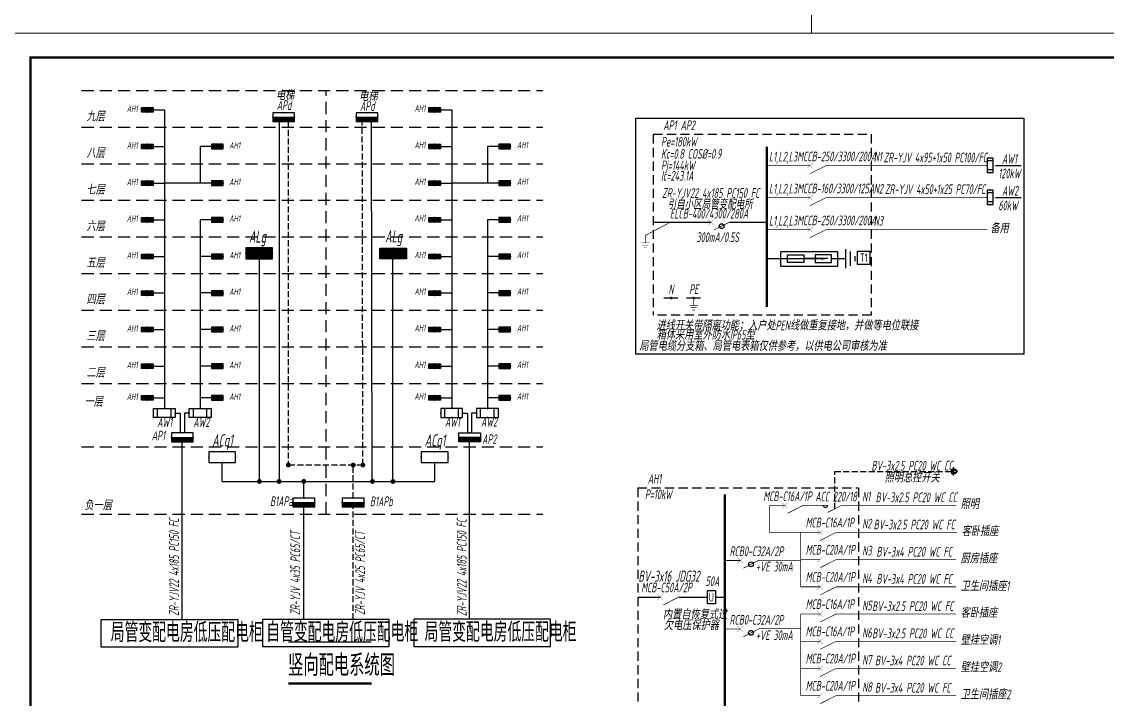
# Model space of a CAD drawing. Extents: x 2803505 to 5851001, y -1372902 to 24339.
# Drawn here: x 3328393 to 3373159, y -657320 to -629379 of the extents above; entities that cross this region are included whole.
import ezdxf
from ezdxf.enums import TextEntityAlignment as Align

# ---------------------------------------------------------------- set-up
doc = ezdxf.new("R2010")
doc.units = 0
doc.header["$LTSCALE"] = 1000
doc.header["$MEASUREMENT"] = 0
for name, pattern in [('CONTINOUS', [0]), ('DASH', [0.35, 0.25, -0.1]), ('DASH4', [0.1875, 0.125, -0.0625]), ('DASHED', [0.75, 0.5, -0.25])]:
    doc.linetypes.add(name, pattern=pattern)
doc.layers.get('0').update_dxf_attribs({"linetype": 'CONTINUOUS'})
for name, color, linetype in [('!!电气', 1, 'CONTINUOUS'), ('ANNO-NOTE', 7, 'CONTINUOUS'), ('DIM-照明', 7, 'CONTINUOUS'), ('ELEMENT', 3, 'CONTINUOUS'), ('EQUIP', 3, 'CONTINUOUS'), ('EQUIP-照明', 3, 'CONTINUOUS'), ('EQUIP-箱柜', 3, 'CONTINUOUS'), ('WIRE-SECU-1', 30, 'CONTINUOUS'), ('WIRE-照明', 2, 'CONTINUOUS'), ('照明平面文字层', 3, 'CONTINUOUS')]:
    doc.layers.add(name, color=color, linetype=linetype)
doc.layers.add('图框', color=147, linetype='CONTINUOUS', lineweight=20)
doc.styles.add('_TCH_LABEL', font='COMPLEX', dxfattribs={"bigfont": 'GBCBIG'})
doc.styles.add('HZTXT', font='gbeitc.shx', dxfattribs={"width": 0.8, "height": 400, "bigfont": 'hztxt.shx'})
doc.styles.add('SM1', font='realsz.shx', dxfattribs={"width": 0.75, "bigfont": 'realhz.shx'})
doc.styles.get("Standard").update_dxf_attribs({"font": 'gbenor.shx', "bigfont": 'gbcbig.shx'})
doc.styles.add('TSSD_Dimension', font='Tssdeng.shx', dxfattribs={"width": 0.7, "bigfont": 'tssdchn.shx'})

# ---------------------------------------------------------------- blocks, each defined once
blk = doc.blocks.new('*X10')
at = {"color": 0}
for p, q in [((-250, 33), (-183, 100)), ((-250, 68), (-218, 100)), ((-247, 0), (-147, 100)), ((-212, 0), (-112, 100)), ((-177, 0), (-77, 100)), ((-141, 0), (-41, 100)), ((-106, 0), (-6, 100)), ((-71, 0), (29, 100)), ((-35, 0), (65, 100)), ((0, 0), (100, 100)), ((35, 0), (135, 100)), ((71, 0), (171, 100)), ((106, 0), (206, 100)), ((141, 0), (241, 100)), ((177, 0), (250, 73)), ((212, 0), (250, 38)), ((247, 0), (250, 3))]:
    blk.add_line(p, q, dxfattribs=at)
blk = doc.blocks.new('$equip$00001414')
for p, q in [((0.75, 0.6), (-0.75, 0.6)), ((-0.75, 0.6), (-0.75, 0)), ((-0.75, 0.3), (0.75, 0.3)), ((-0.75, 0), (0.75, 0)), ((0.75, 0), (0.75, 0.6))]:
    blk.add_line(p, q)
at = {"const_width": 0.3}
blk.add_lwpolyline([(-0.75, 0.15), (0.75, 0.15)], dxfattribs=at)
for p in [(-0.75, 0.3), (0, 0.6), (0, 0), (0.75, 0.3)]:
    blk.add_point(p)
at = {"xscale": 0.00300000000061118, "yscale": 0.00300000000061118, "zscale": 0.00300000000061118}
blk.add_blockref('*X10', (0, 0), dxfattribs=at)
at = {"style": '_TCH_LABEL', "flags": 9}
blk.add_attdef('A', (0, 0), '', height=0.00002, dxfattribs=at)
blk = doc.blocks.new('*X8')
at = {"color": 0}
for p, q in [((-250, 33), (-83, 200)), ((-250, 68), (-118, 200)), ((-250, 104), (-154, 200)), ((-250, 139), (-189, 200)), ((-250, 174), (-224, 200)), ((-247, 0), (-47, 200)), ((-212, 0), (-12, 200)), ((-177, 0), (23, 200)), ((-141, 0), (59, 200)), ((-106, 0), (94, 200)), ((-71, 0), (129, 200)), ((-35, 0), (165, 200)), ((0, 0), (200, 200)), ((35, 0), (235, 200)), ((71, 0), (250, 179)), ((106, 0), (250, 144)), ((141, 0), (250, 109)), ((177, 0), (250, 73)), ((212, 0), (250, 38)), ((247, 0), (250, 3))]:
    blk.add_line(p, q, dxfattribs=at)
blk = doc.blocks.new('$equip$00001421')
for p, q in [((0.75, 0.6), (-0.75, 0.6)), ((-0.75, 0.6), (-0.75, 0)), ((-0.75, 0), (0.75, 0)), ((0.75, 0), (0.75, 0.6))]:
    blk.add_line(p, q)
at = {"const_width": 0.6}
blk.add_lwpolyline([(-0.75, 0.3), (0.75, 0.3)], dxfattribs=at)
for p in [(-0.75, 0.3), (0, 0.6), (0, 0), (0.75, 0.3)]:
    blk.add_point(p)
at = {"xscale": 0.00300000000061118, "yscale": 0.00300000000061118, "zscale": 0.00300000000061118}
blk.add_blockref('*X8', (0, 0), dxfattribs=at)
at = {"style": '_TCH_LABEL', "flags": 9}
blk.add_attdef('A', (0, 0), '', height=0.00002, dxfattribs=at)
blk = doc.blocks.new('$equip$00001428')
for p, q in [((0.75, 0.6), (-0.75, 0.6)), ((-0.75, 0.6), (-0.75, 0)), ((-0.75, 0), (0.75, 0)), ((-0.469, 0.6), (-0.469, 0)), ((0.469, 0.6), (0.469, 0)), ((0.75, 0), (0.75, 0.6))]:
    blk.add_line(p, q)
for p in [(-0.75, 0.3), (0, 0.6), (0, 0), (0.75, 0.3)]:
    blk.add_point(p)
at = {"style": '_TCH_LABEL', "flags": 9}
blk.add_attdef('A', (0, 0), '', height=0.00002, dxfattribs=at)
blk = doc.blocks.new('$equip$00001413')
for p, q in [((0.75, 0.6), (-0.75, 0.6)), ((-0.75, 0.6), (-0.75, 0)), ((-0.75, 0), (0.75, 0)), ((0.75, 0), (0.75, 0.6))]:
    blk.add_line(p, q)
for p in [(-0.75, 0.3), (0, 0.6), (0, 0), (0.75, 0.3)]:
    blk.add_point(p)
at = {"style": '_TCH_LABEL', "flags": 9}
blk.add_attdef('A', (0, 0), '', height=0.00002, dxfattribs=at)
blk = doc.blocks.new('A$C2FB505A5')
at = {"color": 3, "linetype": 'Continuous'}
for points, const_width in [([(-125, -125), (125, 125)], 10), ([(-125, 125), (125, -125)], 10), ([(771, 11), (125, -316)], 30)]:
    blk.add_lwpolyline(points, dxfattribs=dict(at, const_width=const_width))
at = {"layer": 'DIM-照明', "color": 3, "linetype": 'Continuous', "const_width": 28.8}
blk.add_lwpolyline([(771, 11), (1064, 11)], dxfattribs=at)
at = {"layer": 'DIM-照明', "color": 3, "linetype": 'Continuous'}
blk.add_circle((438, -157), 100, dxfattribs=at)
blk = doc.blocks.new('1107AA')
at = {"color": 3, "linetype": 'Continuous'}
for points, const_width in [([(0, -7.5), (-3.79, 0)], 0.3), ([(-1.25, 1.25), (1.25, -1.25)], 0.1), ([(1.25, 1.25), (-1.25, -1.25)], 0.1)]:
    blk.add_lwpolyline(points, dxfattribs=dict(at, const_width=const_width))
blk = doc.blocks.new('A$C46350062')
at = {"layer": 'DIM-照明', "color": 3, "linetype": 'Continuous', "const_width": 28.8}
for points in [[(-590, 0), (-868, 0)], [(0, 0), (-590, -298)]]:
    blk.add_lwpolyline(points, dxfattribs=at)
at = {"layer": 'DIM-照明', "color": 3, "linetype": 'Continuous'}
blk.add_arc((-678, 0), 88.4, 180.9398, 0, dxfattribs=at)
blk = doc.blocks.new('$equip$00001230')
for p, q in [((0.25, 0.71), (0.25, 0.39)), ((0.25, 0.39), (0.5, 0.39)), ((0.5, 0.39), (0.5, -0.39)), ((0.5, -0.39), (0.25, -0.39)), ((0.25, -0.39), (0.25, -0.71))]:
    blk.add_line(p, q)
for radius in [0.357, 0.25]:
    blk.add_circle((0, 0), radius)
at = {"layer": 'EQUIP-照明'}
for p in [(-0.36, 0), (0, 0.36), (0.5, 0), (0, -0.36)]:
    blk.add_point(p, dxfattribs=at)
at = {"layer": 'EQUIP-照明', "flags": 9}
blk.add_attdef('A', (0, 0), '', height=0.00002, dxfattribs=at)
blk = doc.blocks.new('0114')
at = {"color": 3, "linetype": 'Continuous', "const_width": 0.3}
for points in [[(0, 0), (0, -4.58)], [(-2.75, -4.58), (2.75, -4.58)], [(-1.83, -6.01), (1.83, -6.01)], [(-0.86, -7.5), (0.86, -7.5)]]:
    blk.add_lwpolyline(points, dxfattribs=at)
blk = doc.blocks.new('*X32')
at = {"color": 0}
for p, q in [((197.1, 124.2), (199.7, 126.7)), ((197.2, 123.8), (200.1, 126.7)), ((197.2, 124.6), (199.2, 126.7)), ((197.3, 123.4), (200.4, 126.6)), ((197.3, 125.2), (198.6, 126.5)), ((197.4, 123.1), (200.7, 126.5)), ((197.5, 122.9), (201, 126.3)), ((197.7, 122.6), (201.2, 126.1)), ((197.9, 122.4), (201.4, 125.9)), ((198.1, 122.2), (201.6, 125.7)), ((198.4, 122), (201.8, 125.4)), ((198.7, 121.9), (201.9, 125.2)), ((199, 121.8), (202, 124.8)), ((199.4, 121.7), (202.1, 124.5)), ((199.8, 121.7), (202.1, 124.1)), ((200.3, 121.8), (202, 123.5)), ((201.2, 122.3), (201.6, 122.7))]:
    blk.add_line(p, q, dxfattribs=at)
blk = doc.blocks.new('HC000089')
at = {"color": 4, "linetype": 'Continuous', "const_width": 0.2}
blk.add_lwpolyline([(-1.8, -1.8, 0.198912), (0, -2.5, 0.198912), (1.8, -1.8, 0.198912), (2.5, 0, 0.198912), (1.8, 1.8, 0.198912), (0, 2.5, 0.198912), (-1.8, 1.8, 0.198912), (-2.5, 0, 0.198912)], format="xyb", close=True, dxfattribs=at)
at = {"color": 4}
blk.add_blockref('*X32', (-199.6, -124.2), dxfattribs=at)
blk = doc.blocks.new('A$C7C37685A')
at = {"layer": 'ELEMENT'}
for p, q in [((294, 104), (294, -104)), ((745, 104), (294, 104)), ((641, 0), (294, 0)), ((745, -104), (745, 104)), ((1135, -260), (1135, 260)), ((1264, -195), (1264, 195)), ((1394, -65), (1394, 65)), ((294, -104), (745, -104))]:
    blk.add_line(p, q, dxfattribs=at)
for points in [[(294, 0), (0, 0)], [(745, 0), (1135, 0)]]:
    blk.add_lwpolyline(points, dxfattribs=at)
for points in [[(658, 0), (450, -35), (450, 35), (658, 0)], [(450, 35), (658, 0), (450, -35), (450, 35)], [(450, -35), (450, 35), (658, 0), (450, 35)]]:
    blk.add_solid(points, dxfattribs=at)
blk = doc.blocks.new('A$C64190E90')
at = {"layer": 'DIM-照明', "color": 3}
blk.add_lwpolyline([(0, 104), (450, 104), (450, -104), (0, -104)], close=True, dxfattribs=at)
at = {"layer": 'DIM-照明'}
blk.add_blockref('A$C7C37685A', (466, 0), dxfattribs=at)
blk = doc.blocks.new('A$C5F6A5641')
at = {"layer": 'WIRE-照明', "color": 3}
for p, q in [((0, 0), (2337, 0)), ((0, -611), (0, 0)), ((2337, 0), (2337, -611)), ((2337, -611), (0, -611))]:
    blk.add_line(p, q, dxfattribs=at)
blk = doc.blocks.new('A$C7F327A38')
at = {"layer": 'DIM-照明'}
blk.add_lwpolyline([(0, 329), (555, 329), (555, 0), (0, 0)], close=True, dxfattribs=at)
at = {"layer": 'EQUIP', "style": 'TSSD_Dimension', "width": 0.7}
blk.add_text('U', height=350, rotation=90, dxfattribs=at).set_placement((280, 153), align=Align.MIDDLE)

msp = doc.modelspace()

# ---------------------------------------------------------------- linework, layer by layer
at = {"layer": '!!电气', "color": 0}
for p, q in [((3335752.1, -634525.2), (3335752.1, -636034.9)), ((3347600.1, -634525.2), (3347600.1, -636034.9)), ((3335752.1, -636034.9), (3334277.6, -636034.9)), ((3347600.1, -636034.9), (3346125.6, -636034.9))]:
    msp.add_line(p, q, dxfattribs=at)
at = {"layer": '!!电气', "color": 1}
msp.add_lwpolyline([(3353713.6, -633351.8), (3369722.7, -633351.8), (3369722.7, -643083.8), (3353713.6, -643083.8)], close=True, dxfattribs=at)
at = {"layer": '!!电气', "color": 2, "linetype": 'DASH'}
msp.add_lwpolyline([(3361918.2, -649466.5), (3361920, -647923.2), (3366752.4, -647923.2)], dxfattribs=at)
at = {"layer": '!!电气'}
for points in [[(3331672.3, -654024), (3337311.6, -654024), (3337311.6, -655165.2), (3331672.3, -655165.2)], [(3338341.8, -654021.2), (3343535.9, -654021.2), (3343535.9, -655162.5), (3338341.8, -655162.5)], [(3350205.4, -654013.8), (3344566.1, -654013.8), (3344566.1, -655144.9), (3350205.4, -655144.9)]]:
    msp.add_lwpolyline(points, close=True, dxfattribs=at)
at = {"color": 3, "linetype": 'Continuous'}
for points, const_width in [([(3356542.4, -637533), (3356542.4, -637784.3)], 10), ([(3356695.3, -637775), (3356945.3, -637525)], 10), ([(3356695.3, -637525), (3356945.3, -637775)], 10), ([(3357591.8, -637639.1), (3356945.3, -637965.9)], 30), ([(3359732.7, -649454.2), (3359982.7, -649204.2)], 10), ([(3359732.7, -649204.2), (3359982.7, -649454.2)], 10), ([(3360629.2, -649318.3), (3359982.7, -649645.1)], 30), ([(3354598, -652987), (3354848, -653237)], 10), ([(3354598, -653237), (3354848, -652987)], 10), ([(3355494.4, -653101.2), (3354848, -653427.9)], 30)]:
    msp.add_lwpolyline(points, dxfattribs=dict(at, const_width=const_width))
at = {"layer": 'ANNO-NOTE', "color": 7}
msp.add_line((3339390.7, -654951.3), (3342801.4, -654951.3), dxfattribs=at)
msp.add_line((3339390.7, -654951.3), (3342801.4, -654951.3), dxfattribs=at)
at = {"layer": 'DIM-照明', "color": 84, "linetype": 'DASHED'}
for p, q in [((3330865, -632214.6), (3349880.1, -632214.6)), ((3340949.3, -649687.1), (3340949.3, -632214.6)), ((3330865, -633724.2), (3349880.1, -633724.2)), ((3330865, -635233.8), (3349880.1, -635233.8)), ((3330865, -636743.5), (3349880.1, -636743.5)), ((3330865, -638253.1), (3349880.1, -638253.1)), ((3330865, -639762.8), (3349880.1, -639762.8)), ((3330865, -641272.4), (3349880.1, -641272.4)), ((3330865, -642782.1), (3349880.1, -642782.1)), ((3330865, -644291.7), (3349880.1, -644291.7)), ((3330865, -646908.6), (3349880.1, -646908.6)), ((3330865, -649687.1), (3349880.1, -649687.1))]:
    msp.add_line(p, q, dxfattribs=at)
at = {"layer": 'DIM-照明', "color": 7, "linetype": 'CONTINOUS'}
for p, q in [((3333813.1, -633015.6), (3334277.6, -633015.6)), ((3345661.1, -633015.6), (3346125.6, -633015.6)), ((3333813.1, -634525.2), (3334277.6, -634525.2)), ((3336216.6, -634525.2), (3335752.1, -634525.2)), ((3345661.1, -634525.2), (3346125.6, -634525.2)), ((3348064.6, -634525.2), (3347600.1, -634525.2)), ((3333813.1, -636034.9), (3334277.6, -636034.9)), ((3336216.6, -636034.9), (3335752.1, -636034.9)), ((3345661.1, -636034.9), (3346125.6, -636034.9)), ((3348064.6, -636034.9), (3347600.1, -636034.9)), ((3333813.1, -637544.5), (3334277.6, -637544.5)), ((3336216.6, -637544.5), (3335752.1, -637544.5)), ((3345661.1, -637544.5), (3346125.6, -637544.5)), ((3348064.6, -637544.5), (3347600.1, -637544.5)), ((3333813.1, -639054.2), (3334277.6, -639054.2)), ((3336216.6, -639054.2), (3335752.1, -639054.2)), ((3345661.1, -639054.2), (3346125.6, -639054.2)), ((3348064.6, -639054.2), (3347600.1, -639054.2)), ((3333813.1, -640563.8), (3334277.6, -640563.8)), ((3336216.6, -640563.8), (3335752.1, -640563.8)), ((3345661.1, -640563.8), (3346125.6, -640563.8)), ((3348064.6, -640563.8), (3347600.1, -640563.8)), ((3333813.1, -642073.5), (3334277.6, -642073.5)), ((3336216.6, -642073.5), (3335752.1, -642073.5)), ((3345661.1, -642073.5), (3346125.6, -642073.5)), ((3348064.6, -642073.5), (3347600.1, -642073.5)), ((3333813.1, -643583.1), (3334277.6, -643583.1)), ((3336216.6, -643583.1), (3335752.1, -643583.1)), ((3345661.1, -643583.1), (3346125.6, -643583.1)), ((3348064.6, -643583.1), (3347600.1, -643583.1)), ((3333813.1, -644889.5), (3334277.6, -644889.5)), ((3336216.6, -644889.5), (3335752.1, -644889.5)), ((3345661.1, -644889.5), (3346125.6, -644889.5)), ((3348064.6, -644889.5), (3347600.1, -644889.5))]:
    msp.add_line(p, q, dxfattribs=at)
at = {"layer": 'DIM-照明', "color": 7}
for p, q in [((3334277.6, -633015.6), (3334277.6, -645334.1)), ((3346125.6, -633015.6), (3346125.6, -645334.1)), ((3342843.2, -648336.3), (3342819.5, -633491.9)), ((3368555.7, -635314.1), (3369613.6, -635314.1)), ((3368555.7, -636634), (3369613.6, -636634)), ((3335752.1, -637544.5), (3335752.1, -645334.1)), ((3347600.1, -637544.5), (3347600.1, -645334.1)), ((3338200.4, -648336.3), (3338204.2, -639151)), ((3343703.1, -648336.3), (3343703.1, -639152.1)), ((3334727.6, -645514.1), (3334930.6, -645514.1)), ((3334930.6, -645514.1), (3334930.6, -646338.3)), ((3335302.1, -645514.1), (3335099.2, -645514.1)), ((3335099.2, -645514.1), (3335099.2, -646338.3)), ((3346575.6, -645514.1), (3346778.5, -645514.1)), ((3346778.5, -645514.1), (3346778.5, -646338.3)), ((3347150.1, -645514.1), (3346947.1, -645514.1)), ((3346947.1, -645514.1), (3346947.1, -646338.3)), ((3335014.9, -654034.8), (3335014.9, -646698.3)), ((3346862.8, -654034.8), (3346862.8, -646698.3)), ((3336661.3, -648336.3), (3336661.7, -647553.7)), ((3345424.1, -648336.3), (3345424.4, -647553.7)), ((3336661.3, -648336.3), (3345424.1, -648336.3)), ((3342855.5, -648336.9), (3343674, -648336.6)), ((3340025.8, -654021.2), (3340025.8, -649385.2))]:
    msp.add_line(p, q, dxfattribs=at)
at = {"layer": 'DIM-照明', "color": 7, "linetype": 'DASH'}
for p, q in [((3339387.3, -633492.2), (3339387.3, -647658.9)), ((3342461.3, -647658.9), (3342437.6, -633491.9)), ((3342461.3, -647659.6), (3339387.3, -647658.9)), ((3342064.3, -654021.2), (3342064.3, -649385.2))]:
    msp.add_line(p, q, dxfattribs=at)
at = {"layer": 'DIM-照明', "color": 3, "linetype": 'DASH4', "ltscale": 3}
for p, q in [((3354436.7, -634022.1), (3363423.5, -634022.1)), ((3354436.7, -634022.1), (3354436.7, -641476.6)), ((3363423.5, -634022.1), (3363423.5, -641476.6)), ((3363423.5, -641476.6), (3354436.7, -641476.6)), ((3353794.4, -648604.8), (3362905.3, -648604.9)), ((3353794.4, -648604.8), (3353794.4, -660258.3)), ((3362905.4, -648604.9), (3362905.3, -660258.4))]:
    msp.add_line(p, q, dxfattribs=at)
at = {"layer": 'DIM-照明', "color": 7}
for points in [[(3339005.5, -633492.2), (3339005.5, -648336.3), (3339005.5, -648336.3)], [(3340025.8, -649025.2), (3340025.8, -648336.3)]]:
    msp.add_lwpolyline(points, dxfattribs=at)
at = {"layer": 'DIM-照明', "color": 3, "const_width": 100}
for points in [[(3359119.8, -634534), (3359119.8, -641146.6)], [(3357390.1, -648867.6), (3357390.1, -659979.1)]]:
    msp.add_lwpolyline(points, dxfattribs=at)
at = {"layer": 'DIM-照明', "color": 3, "linetype": 'Continuous'}
for points, const_width in [([(3359119.8, -635314.1), (3360901.7, -635314.1)], 28.8), ([(3361554.8, -635302.3), (3368207.2, -635302.3)], 28.8), ([(3359119.8, -636634), (3360901.7, -636634)], 28.8), ([(3361554.8, -636622.2), (3368207.2, -636622.2)], 28.8), ([(3354107.3, -638192.5), (3355136.9, -637650)], 28.8), ([(3354436.7, -637650), (3356820.3, -637650)], 49.9), ([(3357580.8, -637650), (3359119.8, -637650)], 49.9), ([(3357591.8, -637639.1), (3357884.1, -637639.1)], 28.8), ([(3359119.8, -637953.9), (3360901.7, -637953.9)], 28.8), ([(3361554.8, -637942.2), (3368207.2, -637942.2)], 28.8), ([(3359119.8, -639148.8), (3361267.6, -639148.8)], 47.2), ([(3354869.5, -640773.6), (3355449.9, -640773.6)], 47.5), ([(3355806.9, -640769.5), (3356387.4, -640769.5)], 47.5), ([(3359225.8, -649329.2), (3359857.7, -649329.2)], 28.8), ([(3359225.8, -650440), (3359225.8, -649329.2)], 28.8), ([(3360629.2, -649318.3), (3360921.5, -649318.3)], 28.8), ([(3360921.5, -649318.3), (3361342.9, -649318.3)], 28.8), ([(3362213.1, -649317.4), (3366920.3, -649317.4)], 28.8), ([(3360517, -650440), (3359225.8, -650440)], 28.8), ([(3360517, -650440), (3361318.1, -650440)], 28.8), ([(3360517, -650440), (3360517.2, -652682.9)], 28.8), ([(3361975.2, -650440), (3366964.1, -650439.3)], 28.8), ([(3357390.1, -651596.2), (3358028.5, -651596.2)], 28.8), ([(3359092.3, -651585.3), (3360517.2, -651585.3)], 28.8), ([(3360517.2, -651561.3), (3361318.3, -651561.3)], 28.8), ([(3361975.3, -651561.2), (3366920.4, -651561)], 28.8), ([(3360517.2, -652682.9), (3361318.3, -652682.9)], 28.8), ([(3361975.3, -652682.9), (3366920.4, -652682.6)], 28.8), ([(3353794.4, -653112), (3354723, -653112)], 52.6), ([(3355500.3, -653112), (3356668.3, -653112)], 52.6), ([(3357005, -653112), (3357390.1, -653112)], 52.6), ([(3360517.2, -653804.5), (3361318.3, -653804.5)], 28.8), ([(3360517.2, -653804.5), (3360517.4, -657169.4)], 28.8), ([(3361975.3, -653804.5), (3366920.4, -653804.2)], 28.8), ([(3357390.1, -654423.4), (3358028.5, -654423.4)], 28.8), ([(3359092.3, -654412.5), (3360517.2, -654412.5)], 28.8), ([(3360517.3, -654926.1), (3361318.3, -654926.1)], 28.8), ([(3361975.4, -654926.1), (3366920.5, -654925.8)], 28.8), ([(3360517.3, -656047.8), (3361318.4, -656047.7)], 28.8), ([(3361975.5, -656047.7), (3366920.5, -656047.4)], 28.8), ([(3360517.4, -657169.4), (3361318.4, -657169.3)], 28.8), ([(3361975.5, -657169.3), (3366920.6, -657169)], 28.8)]:
    msp.add_lwpolyline(points, dxfattribs=dict(at, const_width=const_width))
at = {"layer": 'DIM-照明', "const_width": 100}
for points in [[(3339337.3, -647658.9, 1), (3339437.3, -647658.9, 1)], [(3342014.3, -647658.9, 1), (3342114.3, -647658.9, 1)], [(3342411.3, -647659.6, 1), (3342511.3, -647659.6, 1)], [(3338245.5, -648335.2, -1), (3338145.5, -648335.2, -1)], [(3338955.5, -648336.3, 1), (3339055.5, -648336.3, 1)], [(3339975.8, -648335.8, 1), (3340075.8, -648335.8, 1)], [(3342805.5, -648336.9, 1), (3342905.5, -648336.9, 1)], [(3343653.1, -648336.3, 1), (3343753.1, -648336.3, 1)]]:
    msp.add_lwpolyline(points, format="xyb", close=True, dxfattribs=at)
at = {"layer": 'DIM-照明', "color": 7, "linetype": 'DASH'}
msp.add_lwpolyline([(3342064.3, -649025.2), (3342064.3, -647658.9)], dxfattribs=at)
at = {"layer": 'WIRE-SECU-1', "color": 7, "const_width": 98.5}
msp.add_lwpolyline([(3339389.6, -656671.9), (3342823.1, -656671.9)], dxfattribs=at)
msp.add_lwpolyline([(3339389.6, -656671.9), (3342823.1, -656671.9)], dxfattribs=at)
at = {"layer": '图框'}
for points in [[(3301559.5, -587899.4), (3360959.3, -587899.4), (3360959.3, -629853.6), (3301559.5, -629853.6)], [(3326259.7, -629853.6), (3410359.7, -629853.6), (3410359.7, -689253.6), (3326259.7, -689253.6)]]:
    msp.add_lwpolyline(points, close=True, dxfattribs=at)
at = {"layer": '图框', "const_width": 100}
msp.add_lwpolyline([(3409359.7, -688253.6), (3409359.7, -630853.6), (3328759.7, -630853.6), (3328759.7, -688253.6)], close=True, dxfattribs=at)
at = {"layer": '照明平面文字层', "color": 7}
msp.add_lwpolyline([(3362852.5, -638840.8), (3363366.4, -638840.8), (3363366.4, -639388.6), (3362852.5, -639388.6)], close=True, dxfattribs=at)

# ---------------------------------------------------------------- block references
at = {"layer": '!!电气', "color": 1}
msp.add_blockref('A$C46350062', (3362213.1, -649317.4), dxfattribs=at)
at = {"layer": 'DIM-照明', "linetype": 'Continuous', "xscale": 87.60960006713867, "yscale": 87.60960006713867, "zscale": 87.60960006713867, "rotation": 90}
for p in [(3360901.7, -635314.1), (3360901.7, -636634), (3360901.7, -637953.9), (3361318.1, -650440), (3361318.3, -651561.3), (3361318.3, -652682.9), (3361318.2, -653804.5), (3361318.3, -654926.1), (3361318.3, -656047.7), (3361318.4, -657169.3)]:
    msp.add_blockref('1107AA', p, dxfattribs=at)
at = {"layer": 'DIM-照明', "color": 3, "linetype": 'Continuous', "xscale": -66.50000000000003, "yscale": 66.5, "zscale": 66.49999999999999, "rotation": 1.643353773062017e-06}
msp.add_blockref('0114', (3354107.3, -638192.5), dxfattribs=at)
at = {"layer": 'DIM-照明', "xscale": 14.62999999523163, "yscale": 14.62999999523163, "zscale": 14.62999999523163}
for p in [(3355171.7, -640773.7), (3356108.2, -640773.7)]:
    msp.add_blockref('HC000089', p, dxfattribs=at)
at = {"layer": 'DIM-照明', "linetype": 'DASH', "xscale": -66.50000000000003, "yscale": 66.5, "zscale": 66.49999999999999, "rotation": 1.643353773062017e-06}
msp.add_blockref('0114', (3356102.8, -640768.4), dxfattribs=at)
at = {"layer": 'EQUIP', "color": 0, "rotation": 270}
msp.add_blockref('A$C7F327A38', (3356675.8, -652834.6), dxfattribs=at)
at = {"layer": 'EQUIP-照明', "xscale": 240.0000000000002, "yscale": 240.0000000000002, "zscale": 240.0000000000002, "rotation": 180.0000351236171}
msp.add_blockref('$equip$00001230', (3366872.4, -647923.2), dxfattribs=at)
at = {"layer": 'EQUIP-箱柜'}
for name, p, xscale, yscale, zscale in [('$equip$00001421', (3333573.1, -633115), -320, 320, 320), ('$equip$00001421', (3345421.1, -633115), -320, 320, 320), ('$equip$00001414', (3339196.4, -633492.2), 600, 600, 600), ('$equip$00001414', (3342628.6, -633491.9), 600, 600, 600), ('$equip$00001421', (3333573.1, -634624.6), -320, 320, 320), ('$equip$00001421', (3336456.6, -634624.6), 320, 320, 320), ('$equip$00001421', (3345421.1, -634624.6), -320, 320, 320), ('$equip$00001421', (3348304.6, -634624.6), 320, 320, 320), ('$equip$00001421', (3333573.1, -636134.3), -320, 320, 320), ('$equip$00001421', (3336456.6, -636134.3), 320, 320, 320), ('$equip$00001421', (3345421.1, -636134.3), -320, 320, 320), ('$equip$00001421', (3348304.6, -636134.3), 320, 320, 320), ('$equip$00001421', (3333573.1, -637643.9), -320, 320, 320), ('$equip$00001421', (3336456.6, -637643.9), 320, 320, 320), ('$equip$00001421', (3345421.1, -637643.9), -320, 320, 320), ('$equip$00001421', (3348304.6, -637643.9), 320, 320, 320), ('$equip$00001421', (3333573.1, -639153.6), -320, 320, 320), ('$equip$00001421', (3336456.6, -639153.6), 320, 320, 320), ('$equip$00001421', (3345421.1, -639153.6), -320, 320, 320), ('$equip$00001421', (3348304.6, -639153.6), 320, 320, 320), ('$equip$00001421', (3333573.1, -640663.2), -320, 320, 320), ('$equip$00001421', (3336456.6, -640663.2), 320, 320, 320), ('$equip$00001421', (3345421.1, -640663.2), -320, 320, 320), ('$equip$00001421', (3348304.6, -640663.2), 320, 320, 320), ('$equip$00001421', (3333573.1, -642172.9), -320, 320, 320), ('$equip$00001421', (3336456.6, -642172.9), 320, 320, 320), ('$equip$00001421', (3345421.1, -642172.9), -320, 320, 320), ('$equip$00001421', (3348304.6, -642172.9), 320, 320, 320), ('$equip$00001421', (3333573.1, -643682.5), -320, 320, 320), ('$equip$00001421', (3336456.6, -643682.5), 320, 320, 320), ('$equip$00001421', (3345421.1, -643682.5), -320, 320, 320), ('$equip$00001421', (3348304.6, -643682.5), 320, 320, 320), ('$equip$00001421', (3333573.1, -644988.9), -320, 320, 320), ('$equip$00001421', (3336456.6, -644988.9), 320, 320, 320), ('$equip$00001421', (3345421.1, -644988.9), -320, 320, 320), ('$equip$00001421', (3348304.6, -644988.9), 320, 320, 320), ('$equip$00001414', (3335014.9, -646698.3), 600, 600, 600), ('$equip$00001414', (3346862.8, -646698.3), -600, 600, 600), ('$equip$00001414', (3340025.8, -649385.2), 600, 600, 600), ('$equip$00001414', (3342064.3, -649385.2), 600, 600, 600)]:
    msp.add_blockref(name, p, dxfattribs=dict(at, xscale=xscale, yscale=yscale, zscale=zscale))
for name, p, xscale, yscale, zscale, rotation in [('$equip$00001428', (3368207.2, -635302.3), 400, 400, 400, 270), ('$equip$00001428', (3368207.2, -636622.2), 400, 400, 400, 270), ('$equip$00001421', (3338187.2, -639151), 736.6071428656563, 736.6071428656563, 736.6071428656563, 359.9762906980881), ('$equip$00001421', (3343711.8, -639152.1), -736.6071428656578, 736.6071428656578, 736.6071428656578, 359.9999999999627), ('$equip$00001428', (3334277.6, -645334.1), -600, 600, 600, 180), ('$equip$00001428', (3335752.1, -645334.1), -600, 600, 600, 180), ('$equip$00001428', (3346125.6, -645334.1), 600, 600, 600, 180), ('$equip$00001428', (3347600.1, -645334.1), 600, 600, 600, 180), ('$equip$00001413', (3336661.7, -647553.7), 736.6071428657093, 736.6071428657093, 736.6071428657093, 359.9762906980959), ('$equip$00001413', (3345424.4, -647553.7), 736.6071428657093, 736.6071428657093, 736.6071428657093, 359.9762906980959)]:
    msp.add_blockref(name, p, dxfattribs=dict(at, xscale=xscale, yscale=yscale, zscale=zscale, rotation=rotation))
at = {"layer": 'WIRE-照明'}
for p in [(3356820.3, -637650), (3358028.5, -651596.2), (3358028.5, -654423.4)]:
    msp.add_blockref('A$C2FB505A5', p, dxfattribs=at)
at = {"layer": 'WIRE-照明', "xscale": 1.5, "yscale": 1.5, "zscale": 1.5}
msp.add_blockref('A$C64190E90', (3359969.6, -639148.8), dxfattribs=at)
at = {"layer": 'WIRE-照明', "color": 3}
msp.add_blockref('A$C5F6A5641', (3359691.3, -638860.7), dxfattribs=at)

# ---------------------------------------------------------------- texts
at = {"color": 0, "style": 'HZTXT', "width": 0.7}
for s, p in [('ALg', (3337764.6, -638488.2)), ('ACq1', (3336247.4, -646890.9)), ('ACq1', (3345010.2, -646890.9))]:
    msp.add_text(s, height=500, rotation=359.97629, dxfattribs=at).set_placement(p)
msp.add_text('ALg', height=500, dxfattribs=at).set_placement((3343378.5, -638482.9))
at = {"layer": 'DIM-照明', "style": 'HZTXT', "width": 0.7}
for s, height, p in [('电梯', 400, (3338874.6, -632615.3)), ('电梯', 400, (3342306.8, -632651.9)), ('AH1', 270, (3332724.5, -633101)), ('APd', 400, (3338908.4, -633024.4)), ('APd', 400, (3342340.6, -633056)), ('AH1', 270, (3344588.1, -633087.4)), ('九层', 400, (3331061.8, -633484.9)), ('AH1', 270, (3344588.1, -634599.4)), ('AH1', 270, (3348814.6, -634599.4)), ('八层', 400, (3331061.8, -634994.5)), ('AH1', 270, (3332724.5, -634613.1)), ('AH1', 270, (3336950.9, -634613.1)), ('七层', 400, (3331061.8, -636504.2)), ('AH1', 270, (3332724.5, -636120.3)), ('AH1', 270, (3336950.9, -636120.3)), ('AH1', 270, (3344588.1, -636106.7)), ('AH1', 270, (3348814.6, -636106.7)), ('AH1', 270, (3332724.5, -637630)), ('AH1', 270, (3336950.9, -637630)), ('AH1', 270, (3344588.1, -637616.3)), ('AH1', 270, (3348814.6, -637616.3)), ('六层', 400, (3331061.8, -638013.8)), ('五层', 400, (3331061.8, -639523.5)), ('AH1', 270, (3332724.5, -639139.6)), ('AH1', 270, (3336950.9, -639139.6)), ('AH1', 270, (3344588.1, -639126)), ('AH1', 270, (3348814.6, -639126)), ('AH1', 270, (3332724.5, -640649.2)), ('AH1', 270, (3336950.9, -640649.2)), ('AH1', 270, (3344588.1, -640635.6)), ('AH1', 270, (3348814.6, -640635.6)), ('四层', 400, (3331061.8, -641033.1)), ('AH1', 270, (3332724.5, -642158.9)), ('AH1', 270, (3336950.9, -642158.9)), ('AH1', 270, (3344588.1, -642145.3)), ('AH1', 270, (3348814.6, -642145.3)), ('三层', 400, (3331061.8, -642542.8)), ('二层', 400, (3331061.8, -644052.4)), ('AH1', 270, (3332724.5, -643668.5)), ('AH1', 270, (3336950.9, -643668.5)), ('AH1', 270, (3344588.1, -643654.9)), ('AH1', 270, (3348814.6, -643654.9)), ('一层', 400, (3330978.8, -645247.3)), ('AH1', 270, (3332724.5, -644974.9)), ('AH1', 270, (3336950.9, -644974.9)), ('AH1', 270, (3344588.1, -644961.3)), ('AH1', 270, (3348814.6, -644961.3)), ('AW1', 400, (3333981.1, -646093)), ('AW2', 400, (3335468.6, -646093)), ('AW1', 400, (3345844.7, -646079.4)), ('AW2', 400, (3347332.2, -646079.4)), ('AP1', 400, (3333752.8, -646647.2)), ('AP2', 400, (3347379.6, -646796.8)), ('负一层', 400, (3330978.8, -649521.4)), ('B1APa', 400, (3338633.4, -649350.4)), ('B1APb', 400, (3342752.9, -649357.1))]:
    msp.add_text(s, height=height, dxfattribs=at).set_placement(p)
at = {"layer": 'DIM-照明', "color": 7, "linetype": 'Continuous', "style": 'HZTXT'}
for s, width, p in [('AP1', 0.7, (3355122.9, -633651.2)), ('AP2', 0.7, (3355858, -633651.2)), ('ZR-YJV 4x95+1x50 PC100/FC', 0.65, (3366069.3, -634975.5)), ('ZR-YJV 4x50+1x25 PC70/FC', 0.65, (3366060.6, -636282.4)), ('ZR-YJV22 4x185 PC150 FC', 0.7, (3356804.4, -636441.4)), ('引自小区局管变配电所', 0.65, (3356781, -636879.9)), ('ELCB-400/4300/280A', 0.7, (3356737.5, -637293.9)), ('300mA/0.5S', 0.7, (3357095.5, -638264.2)), ('BV-3x2.5 PC20 WC CC', 0.7, (3365110.4, -647685.9)), ('AH1', 0.7, (3354486.2, -648233.9)), ('照明总控开关', 0.7, (3365110.4, -648149.4)), ('BV-3x2.5 PC20 WC CC', 0.7, (3365283.8, -648990.6)), ('BV-3x2.5 PC20 WC FC', 0.7, (3365199.3, -650112.5)), ('BV-3x4 PC20 WC FC', 0.7, (3365199.3, -651234.2)), ('BV-3x4 PC20 WC FC', 0.7, (3365199.3, -652355.8)), ('MCB-C50A/2P ', 0.7, (3355063.3, -652707.2)), ('内置自恢复式过', 0.7, (3356156.3, -653795.3)), ('BV-3x2.5 PC20 WC FC', 0.7, (3365140.6, -653477.6)), ('欠电压保护器', 0.7, (3356005.3, -654236.3)), ('BV-3x2.5 PC20 WC CC', 0.7, (3365140.7, -654599.2)), ('BV-3x4 PC20 WC CC', 0.7, (3365140.7, -655720.8)), ('BV-3x4 PC20 WC FC', 0.7, (3365140.8, -656842.4))]:
    msp.add_text(s, height=400, dxfattribs=dict(at, width=width)).set_placement(p, align=Align.MIDDLE)
at = {"layer": 'DIM-照明', "color": 7, "linetype": 'Continuous', "style": 'HZTXT', "width": 0.7}
for s, p in [('Pe=180kW', (3354756, -634527.2)), ('Kc=0.8 COS%%C=0.9', (3354756, -635028.8)), ('L1,L2,L3', (3359207.3, -635142.4)), ('MCCB-250/3300/200A', (3360373.5, -635133.4)), ('N1', (3363526, -635145.6)), ('Pj=144kW', (3354756, -635502.8)), ('Ic=243.1A', (3354756, -635934.7)), ('L1,L2,L3', (3359207.3, -636462.3)), ('MCCB-160/3300/125A', (3360373.5, -636453.3)), ('N2', (3363526, -636465.5)), ('L1,L2,L3', (3359207.3, -637782.2)), ('MCCB-250/3300/200A', (3360373.5, -637773.2)), ('N3', (3363526, -637785.4)), ('N', (3355061.9, -640610.9)), ('PE', (3355916, -640610.9)), ('进线开关带隔离功能；入户处PEN线做重复接地，并做等电位联接', (3354565.8, -642103.2)), ('局管电缆分支箱、局管电表箱仅供参考，以供电公司审核为准', (3353856.8, -642950)), ('P=10kW', (3354091.1, -649067.7)), ('MCB-C16A/1P', (3358972.6, -649148.4)), ('N1', (3363051.5, -649160.7)), ('MCB-C16A/1P', (3360720.8, -650233)), ('N2', (3363051.5, -650275.8)), ('RCB0-C32A/2P', (3357583.8, -651415.4)), ('MCB-C20A/1P', (3360721, -651354.3)), ('N3', (3363051.6, -651390.6)), ('+VE 30mA', (3358668.2, -652049.3)), ('MCB-C20A/1P', (3360721, -652475.9)), ('N4', (3363051.6, -652528.1)), (' 50A', (3356435.6, -652648)), ('MCB-C16A/1P', (3360720.9, -653597.5)), ('N5', (3363051.7, -653649.7)), ('RCB0-C32A/2P', (3357583.8, -654242.6)), ('+VE 30mA', (3358668.2, -654876.5)), ('MCB-C16A/1P', (3360721, -654719.1)), ('N6', (3363051.7, -654771)), ('MCB-C20A/1P', (3360721, -655840.7)), ('N7', (3363051.7, -655892.2)), ('MCB-C20A/1P', (3360721.1, -656962.3)), ('N8', (3363051.8, -657013.9))]:
    msp.add_text(s, height=400, dxfattribs=at).set_placement(p)
at = {"layer": 'DIM-照明', "color": 7}
for s, height, style, width, p in [('AW1', 400, 'HZTXT', 0.7, (3368816.2, -635231.8)), ('120kW', 400, 'HZTXT', 0.7, (3368666.3, -635834.9)), ('AW2', 400, 'HZTXT', 0.7, (3368816.2, -636551.7)), ('60kW', 400, 'HZTXT', 0.7, (3368666.3, -637154.8)), ('备用', 400, 'HZTXT', 0.7, (3368337.8, -638096.2)), ('照明', 400, 'HZTXT', 0.7, (3367108.2, -649471.5)), ('客卧插座', 400, 'HZTXT', 0.7, (3367152, -650588.8)), ('厨房插座', 400, 'HZTXT', 0.7, (3367108.3, -651710.5)), ('卫生间插座1', 400, 'HZTXT', 0.7, (3367108.3, -652851.9)), ('客卧插座', 400, 'HZTXT', 0.7, (3367108.3, -653953.7)), ('局管变配电房低压配电柜', 800, 'SM1', 0.75, (3332063.3, -654963.5)), ('自管变配电房低压配电柜', 800, 'SM1', 0.75, (3338475.3, -654949.9)), ('局管变配电房低压配电柜', 800, 'SM1', 0.75, (3345004.9, -654949.9)), ('壁挂空调1', 400, 'HZTXT', 0.7, (3367108.3, -655075.5)), ('竖向配电系统图', 883.2, 'SM1', 0.75, (3339377.7, -656357.3)), ('竖向配电系统图', 883.2, 'SM1', 0.75, (3339377.7, -656357.3)), ('壁挂空调2', 400, 'HZTXT', 0.7, (3367108.4, -656197.1)), ('卫生间插座2', 400, 'HZTXT', 0.7, (3367108.4, -657318.8))]:
    msp.add_text(s, height=height, dxfattribs=dict(at, style=style, width=width)).set_placement(p)
at = {"layer": 'DIM-照明', "color": 1, "linetype": 'Continuous', "style": 'HZTXT', "width": 0.7}
msp.add_text('箱体采用室外防水IP65型', height=400, dxfattribs=at).set_placement((3354574.8, -642486.1))
at = {"layer": 'DIM-照明', "color": 7, "linetype": 'Continuous', "style": 'HZTXT', "width": 0.66}
msp.add_text('ACC 220/18', height=400, rotation=0, dxfattribs=at).set_placement((3361118, -649164.2, 0))
at = {"layer": 'DIM-照明', "style": 'HZTXT', "width": 0.7}
for s, p in [('ZR-YJV22 4x185 PC150 FC', (3334873.5, -653881.8)), ('ZR-YJV22 4x185 PC150 FC', (3346737.1, -653894.8)), ('ZR-YJV 4x35 PC65/CT', (3339873.3, -653846.5)), ('ZR-YJV 4x25 PC65/CT', (3342545.6, -653846.5))]:
    msp.add_text(s, height=400, rotation=90, dxfattribs=at).set_placement(p)
at = {"layer": 'DIM-照明', "color": 7, "style": 'HZTXT', "width": 0.7}
msp.add_text('BV-3x16 JDG32 ', height=450, dxfattribs=at).set_placement((3355171.9, -652242.6), align=Align.MIDDLE)
at = {"layer": '照明平面文字层', "color": 7, "style": 'TSSD_Dimension', "width": 0.7}
msp.add_text('T1', height=350, dxfattribs=at).set_placement((3362962.1, -639285.9))

doc.saveas('drawing.dxf')
